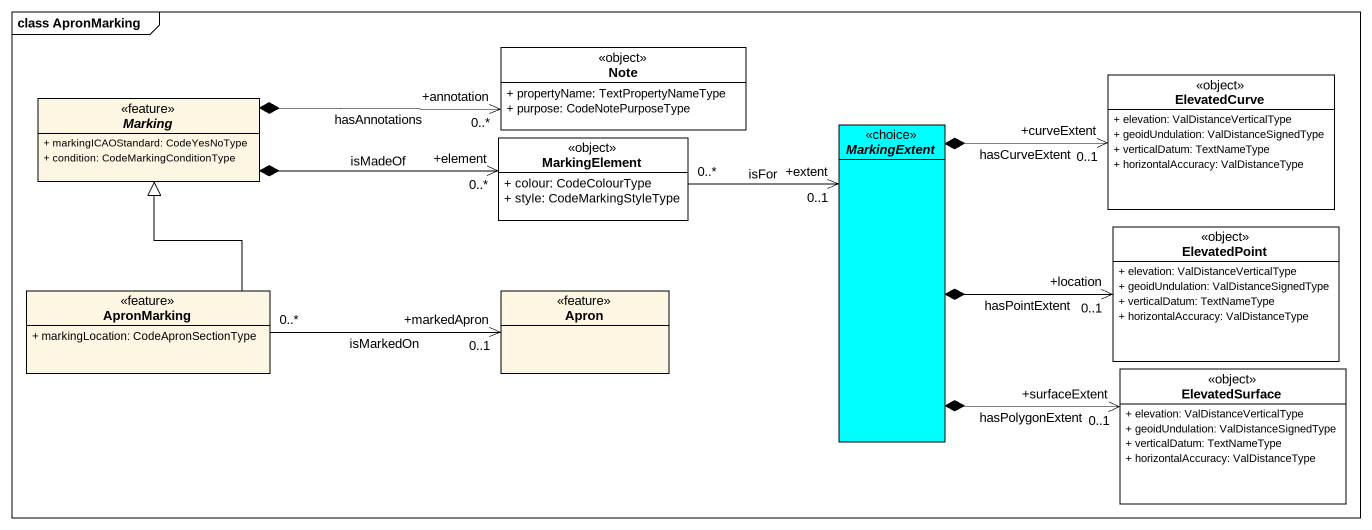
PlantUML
@startuml
mainframe class ApronMarking
hide circle
hide empty members
skinparam classAttributeIconSize 0
class "Note" as Note_ <<object>> #FFFFFF {
  + propertyName: TextPropertyNameType
  + purpose: CodeNotePurposeType
}
class ElevatedCurve <<object>> #FFFFFF {
  + elevation: ValDistanceVerticalType
  + geoidUndulation: ValDistanceSignedType
  + verticalDatum: TextNameType
  + horizontalAccuracy: ValDistanceType
}
abstract class Marking <<feature>> {
  + markingICAOStandard: CodeYesNoType
  + condition: CodeMarkingConditionType
}
abstract class MarkingExtent <<choice>> #00FFFF
class MarkingElement <<object>> #FFFFFF {
  + colour: CodeColourType
  + style: CodeMarkingStyleType
}
class ElevatedPoint <<object>> #FFFFFF {
  + elevation: ValDistanceVerticalType
  + geoidUndulation: ValDistanceSignedType
  + verticalDatum: TextNameType
  + horizontalAccuracy: ValDistanceType
}
class ApronMarking <<feature>> {
  + markingLocation: CodeApronSectionType
}
class Apron <<feature>>
class ElevatedSurface <<object>> #FFFFFF {
  + elevation: ValDistanceVerticalType
  + geoidUndulation: ValDistanceSignedType
  + verticalDatum: TextNameType
  + horizontalAccuracy: ValDistanceType
}
Marking *-right-> "+annotation\n0..*" Note_ : hasAnnotations
Marking *-right-> "+element\n0..*" MarkingElement : isMadeOf
MarkingExtent *-right-> "+curveExtent\n0..1" ElevatedCurve : hasCurveExtent
MarkingExtent *-right-> "+location\n0..1" ElevatedPoint : hasPointExtent
MarkingExtent *-right-> "+surfaceExtent\n0..1" ElevatedSurface : hasPolygonExtent
MarkingElement "0..*" -right-> "+extent\n0..1" MarkingExtent : isFor
ApronMarking -up-|> Marking
ApronMarking "0..*" -right-> "+markedApron\n0..1" Apron : isMarkedOn
@enduml
